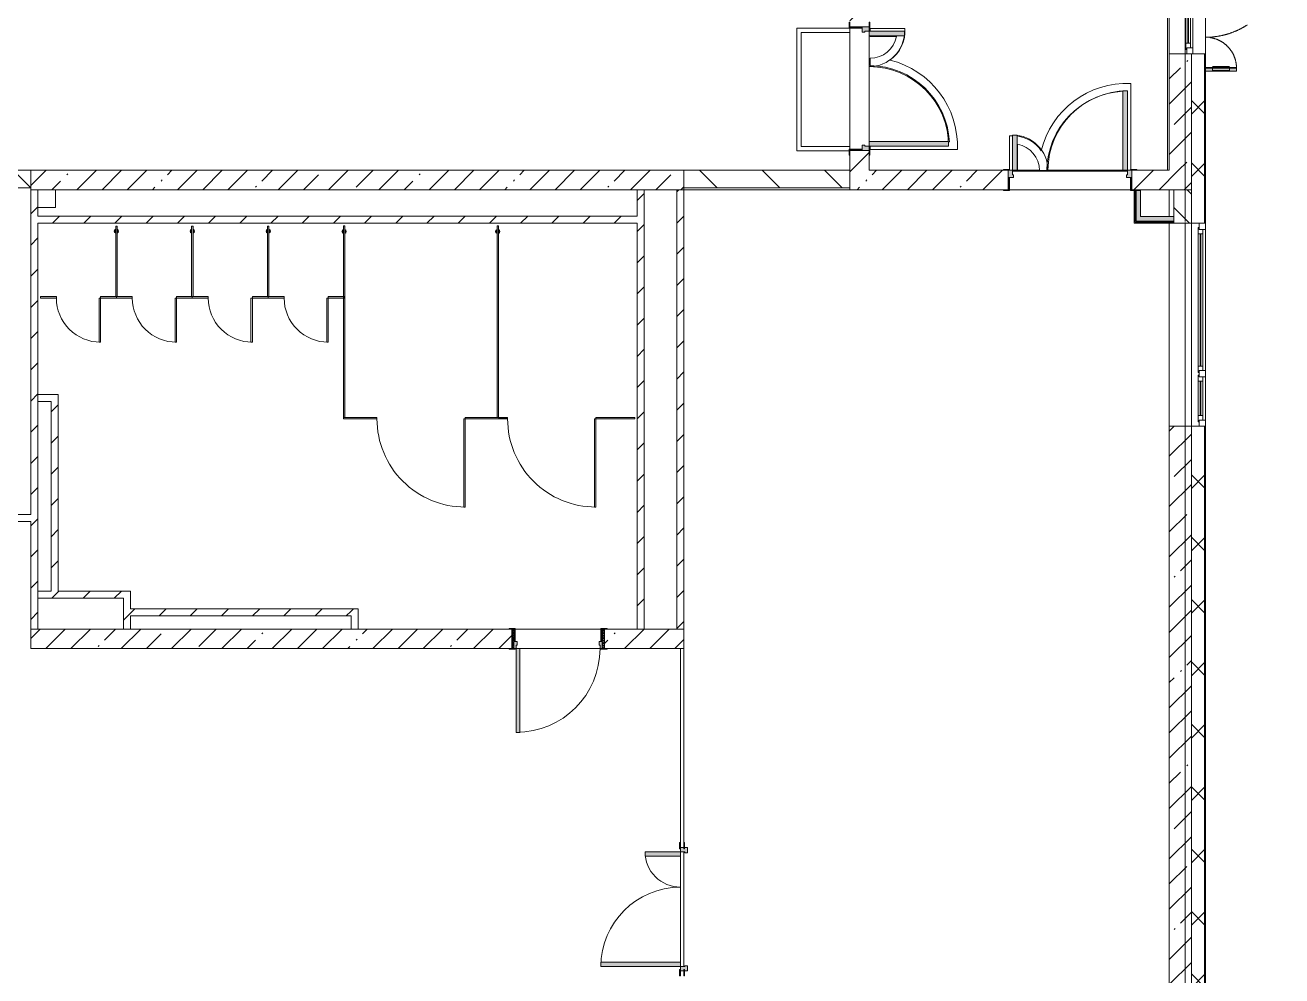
# Model space of a CAD drawing. Header units: millimetres. Extents: x 34897 to 231692, y -8553 to 29000.
# Drawn here: x 216548 to 230787, y 1470 to 12246 of the extents above; entities that cross this region are included whole.
import ezdxf

# ---------------------------------------------------------------- set-up
doc = ezdxf.new("R2010")
doc.units = ezdxf.units.MM
doc.linetypes.add('200_ШТРИХ__ш1_п0_6_', pattern=[800, 500, -300])
doc.linetypes.add('Осевая', pattern=[31.75, 6.35, -4.7625, 15.875, -4.7625])
for name, color, linetype, lineweight in [('A-DETL-MBND-1', 7, '200_ШТРИХ__ш1_п0_6_', 9), ('A-DOOR', 7, 'Continuous', 5), ('A-GENM', 7, 'Continuous', 5), ('A-GLAZ-2', 7, 'Continuous', 5), ('A-WALL', 7, 'Continuous', 9), ('A-WALL-3', 7, 'Continuous', 5), ('I-WALL-4', 7, 'Continuous', 5), ('Оси', 7, 'Continuous', 9), ('Оси-2', 7, 'Осевая', 9)]:
    doc.layers.add(name, color=color, linetype=linetype, lineweight=lineweight)
for name, color, linetype, lineweight, true_color in [('A-DOOR-1', 7, 'Continuous', 5, 0xaaaaaa), ('A-DOOR-2', 7, 'Continuous', 5, 0xe2e2e2), ('A-DOOR-FRAM-1', 7, 'Continuous', 5, 0xe2e2e2), ('A-DOOR-FRAM-2', 7, 'Continuous', 5, 0xaaaaaa), ('A-FLOR-1', 7, 'Continuous', 5, 0xaaaaaa), ('A-GENM-2', 7, 'Continuous', 5, 0xe2ddcd), ('I-WALL-3', 7, 'Continuous', 9, 0xe7e7e7)]:
    doc.layers.add(name, color=color, linetype=linetype, lineweight=lineweight, true_color=true_color)
pattern_1 = [(45, (104681.52, 0), (-176.7767, 176.7767), [])]
pattern_2 = [(45, (104681.5, 0), (-285.1231, 285.1231), []), (45, (104966.64, 0), (-285.1231, 285.1231), [504.031, -100.806, 16.764, -84.042])]
pattern_3 = [(45, (104681.5, 0), (-530.33, 530.33), []), (135, (104681.5, 0), (-530.33, -530.33), [])]

# ---------------------------------------------------------------- blocks, each defined once
blk = doc.blocks.new('110_Дверь_СКБ_2Ст - Д-5_п_ Из игровой в коридор-32679362-2_10_2_птичка')
at = {"layer": 'A-DOOR-2'}
for points in [[(612.5, 110), (662.5, 110), (662.5, 1010), (612.5, 1010), (612.5, 152.6)], [(-587.5, 110), (-587.5, 510), (-637.5, 510), (-637.5, 110)], [(712.5, -110), (712.5, 30), (697.5, 30), (697.5, -110)]]:
    blk.add_hatch(color=256, dxfattribs=at).paths.add_polyline_path(points)
h = blk.add_hatch(color=256, dxfattribs=at)
h.paths.add_polyline_path([(652.5, 30), (712.5, 30), (712.5, 110), (662.5, 110), (662.5, 60), (652.5, 60)])
h.paths.add_polyline_path([(-687.5, 30), (-627.5, 30), (-627.5, 60), (-637.5, 60), (-637.5, 110), (-687.5, 110)])
at = {"layer": 'A-DOOR-FRAM-1'}
for points in [[(-672.5, 110), (-672.5, 118), (-742.5, 118), (-742.5, 110)], [(-672.5, -110), (-672.5, 30), (-687.5, 30), (-687.5, -110)], [(767.5, 110), (767.5, 118), (697.5, 118), (697.5, 110)], [(-672.5, -118), (-672.5, -110), (-742.5, -110), (-742.5, -118)], [(767.5, -118), (767.5, -110), (697.5, -110), (697.5, -118)]]:
    blk.add_hatch(color=256, dxfattribs=at).paths.add_polyline_path(points)
at = {"layer": 'A-DOOR-1'}
for p, q in [((662.5, 1010), (612.5, 1010)), ((612.5, 1010), (612.5, 110)), ((662.5, 110), (662.5, 1010)), ((-637.5, 510), (-637.5, 110)), ((-587.5, 510), (-637.5, 510)), ((-587.5, 110), (-587.5, 510)), ((-637.5, 110), (-587.5, 110)), ((612.5, 110), (662.5, 110))]:
    blk.add_line(p, q, dxfattribs=at)
for centre, radius, start, end in [((662.5, 110), 900, 90, 180), ((-637.5, 110), 400, 360, 90)]:
    blk.add_arc(centre, radius, start, end, dxfattribs=at)
at = {"layer": 'A-DOOR-FRAM-2'}
for p, q in [((-672.5, 118), (-742.5, 118)), ((-742.5, 118), (-742.5, 110)), ((-742.5, 110), (-672.5, 110)), ((-637.5, 110), (-687.5, 110)), ((-687.5, 110), (-687.5, 30)), ((-687.5, 30), (-627.5, 30)), ((-672.5, 30), (-687.5, 30)), ((-687.5, 30), (-687.5, -110)), ((-672.5, 110), (-672.5, 118)), ((-672.5, -110), (-672.5, 30)), ((-637.5, 60), (-637.5, 110)), ((-627.5, 60), (-637.5, 60)), ((-627.5, 30), (-627.5, 60)), ((662.5, 60), (652.5, 60)), ((652.5, 60), (652.5, 30)), ((652.5, 30), (712.5, 30)), ((662.5, 110), (662.5, 60)), ((712.5, 110), (662.5, 110)), ((767.5, 118), (697.5, 118)), ((697.5, 118), (697.5, 110)), ((697.5, 110), (767.5, 110)), ((712.5, 30), (697.5, 30)), ((697.5, 30), (697.5, -110)), ((712.5, 30), (712.5, 110)), ((712.5, -110), (712.5, 30)), ((767.5, 110), (767.5, 118)), ((-672.5, -110), (-742.5, -110)), ((-742.5, -110), (-742.5, -118)), ((-742.5, -118), (-672.5, -118)), ((-687.5, -110), (-672.5, -110)), ((-672.5, -118), (-672.5, -110)), ((697.5, -110), (712.5, -110)), ((767.5, -110), (697.5, -110)), ((697.5, -110), (697.5, -118)), ((697.5, -118), (767.5, -118)), ((767.5, -118), (767.5, -110))]:
    blk.add_line(p, q, dxfattribs=at)
blk = doc.blocks.new('110_Дверь_СКБ_2Ст - Д-1_л_Лестничная клетка EIS60 2-32142534-2_10_2_птичка')
at = {"layer": 'A-DOOR-2'}
for points in [[(662, 110), (662, 1010), (612, 1010), (612, 110)], [(-588, 510), (-638, 510), (-638, 110), (-588, 110), (-588, 433)], [(712, 30), (697, 30), (697, -110), (712, -110), (712, -31)]]:
    blk.add_hatch(color=256, dxfattribs=at).paths.add_polyline_path(points)
h = blk.add_hatch(color=256, dxfattribs=at)
h.paths.add_polyline_path([(712, 110), (662, 110), (662, 60), (652, 60), (652, 30), (712, 30)])
h.paths.add_polyline_path([(-628, 30), (-628, 60), (-638, 60), (-638, 110), (-688, 110), (-688, 30)])
at = {"layer": 'A-DOOR-FRAM-1'}
for points in [[(-673, 110), (-673, 118), (-743, 118), (-743, 110)], [(-673, 30), (-688, 30), (-688, -110), (-673, -110), (-673, -31)], [(767, 110), (767, 118), (697, 118), (697, 110)], [(-673, -110), (-743, -110), (-743, -118), (-673, -118)], [(767, -118), (767, -110), (697, -110), (697, -118)]]:
    blk.add_hatch(color=256, dxfattribs=at).paths.add_polyline_path(points)
at = {"layer": 'A-DOOR-1'}
for p, q in [((662, 1010), (612, 1010)), ((612, 1010), (612, 110)), ((662, 110), (662, 1010)), ((-638, 510), (-638, 110)), ((-588, 510), (-638, 510)), ((-588, 110), (-588, 510)), ((-638, 110), (-588, 110)), ((612, 110), (662, 110))]:
    blk.add_line(p, q, dxfattribs=at)
for centre, radius, start, end in [((662, 110), 900, 90, 180), ((-638, 110), 400, 360, 90)]:
    blk.add_arc(centre, radius, start, end, dxfattribs=at)
at = {"layer": 'A-DOOR-FRAM-2'}
for p, q in [((-673, 118), (-743, 118)), ((-743, 118), (-743, 110)), ((-743, 110), (-673, 110)), ((-638, 110), (-688, 110)), ((-688, 110), (-688, 30)), ((-688, 30), (-628, 30)), ((-673, 30), (-688, 30)), ((-688, 30), (-688, -110)), ((-673, 110), (-673, 118)), ((-673, -110), (-673, 30)), ((-638, 60), (-638, 110)), ((-628, 60), (-638, 60)), ((-628, 30), (-628, 60)), ((662, 60), (652, 60)), ((652, 60), (652, 30)), ((652, 30), (712, 30)), ((662, 110), (662, 60)), ((712, 110), (662, 110)), ((767, 118), (697, 118)), ((697, 118), (697, 110)), ((697, 110), (767, 110)), ((712, 30), (697, 30)), ((697, 30), (697, -110)), ((712, 30), (712, 110)), ((712, -110), (712, 30)), ((767, 110), (767, 118)), ((-673, -110), (-743, -110)), ((-743, -110), (-743, -118)), ((-743, -118), (-673, -118)), ((-688, -110), (-673, -110)), ((-673, -118), (-673, -110)), ((697, -110), (712, -110)), ((767, -110), (697, -110)), ((697, -110), (697, -118)), ((697, -118), (767, -118)), ((767, -118), (767, -110))]:
    blk.add_line(p, q, dxfattribs=at)
blk = doc.blocks.new('110_Дверь_СКБ_1Ст_Внутренняя1 - Д-7а_л__950x2100h_Туалет-V108-2_10_2_птичка')
at = {"layer": 'A-DOOR-1'}
h = blk.add_hatch(dxfattribs=at)
h.set_pattern_fill('FP_142', color=256, style=0, pattern_type=2)
h.set_pattern_definition([(135, (1776.41, 174.685), (-14.14214, -14.14214), []), (225, (1776.41, 174.685), (14.14214, -14.14214), [])])
h.paths.add_polyline_path([(537.5, 110), (512.5, 110), (512.5, -110), (537.5, -110)])
at = {"layer": 'A-DOOR-2'}
h = blk.add_hatch(color=256, dxfattribs=at)
h.paths.add_polyline_path([(487.5, 110), (487.5, 70), (477.5, 70), (477.5, 30), (512.5, 30), (512.5, 110)])
h.paths.add_polyline_path([(-462.5, 110), (-487.5, 110), (-487.5, 30), (-452.5, 30), (-452.5, 70), (-462.5, 70)])
at = {"layer": 'A-DOOR-FRAM-1'}
for points in [[(447.5, 1060), (447.5, 110), (487.5, 110), (487.5, 1060)], [(-542.5, 118), (-542.5, 110), (-472.5, 110), (-472.5, 118)], [(-472.5, 30), (-487.5, 30), (-487.5, -110), (-472.5, -110)], [(567.5, 118), (497.5, 118), (497.5, 110), (567.5, 110)], [(512.5, 30), (497.5, 30), (497.5, -110), (512.5, -110)], [(-542.5, -110), (-542.5, -118), (-472.5, -118), (-472.5, -110)], [(567.5, -110), (497.5, -110), (497.5, -118), (567.5, -118)]]:
    blk.add_hatch(color=256, dxfattribs=at).paths.add_polyline_path(points)
at = {"layer": 'A-DOOR-FRAM-2'}
h = blk.add_hatch(dxfattribs=at)
h.set_pattern_fill('FP_143', color=256, style=0, pattern_type=2)
h.set_pattern_definition([(45, (-346.384, 174.685), (-14.1421, 14.1421), []), (135, (-346.384, 174.685), (-14.1421, -14.1421), [])])
h.paths.add_polyline_path([(-487.5, 110), (-512.5, 110), (-512.5, -110), (-487.5, -110)])
at = {"layer": 'A-DOOR-1'}
for p, q in [((487.5, 1060), (447.5, 1060)), ((447.5, 1060), (447.5, 110)), ((487.5, 110), (487.5, 1060)), ((447.5, 110), (487.5, 110))]:
    blk.add_line(p, q, dxfattribs=at)
blk.add_arc((487.5, 110), 950, 90, 180, dxfattribs=at)
at = {"layer": 'A-DOOR-FRAM-2'}
for p, q in [((-472.5, 118), (-542.5, 118)), ((-542.5, 118), (-542.5, 110)), ((-542.5, 110), (-472.5, 110)), ((-487.5, 110), (-512.5, 110)), ((-512.5, 110), (-512.5, -110)), ((-462.5, 110), (-487.5, 110)), ((-487.5, 110), (-487.5, 30)), ((-487.5, -110), (-487.5, 110)), ((-472.5, 110), (-487.5, 110)), ((-487.5, 110), (-487.5, 109)), ((-487.5, 109), (-472.5, 109)), ((-487.5, 30), (-452.5, 30)), ((-472.5, 30), (-487.5, 30)), ((-487.5, 30), (-487.5, -110)), ((-472.5, 110), (-472.5, 118)), ((-472.5, 109), (-472.5, 110)), ((-472.5, -110), (-472.5, 30)), ((-462.5, 70), (-462.5, 110)), ((-452.5, 70), (-462.5, 70)), ((-452.5, 30), (-452.5, 70)), ((487.5, 70), (477.5, 70)), ((477.5, 70), (477.5, 30)), ((477.5, 30), (512.5, 30)), ((487.5, 110), (487.5, 70)), ((512.5, 110), (487.5, 110)), ((567.5, 118), (497.5, 118)), ((497.5, 118), (497.5, 110)), ((512.5, 110), (497.5, 110)), ((497.5, 110), (497.5, 109)), ((497.5, 110), (567.5, 110)), ((497.5, 109), (512.5, 109)), ((512.5, 30), (497.5, 30)), ((497.5, 30), (497.5, -110)), ((512.5, 30), (512.5, 110)), ((537.5, 110), (512.5, 110)), ((512.5, 110), (512.5, -110)), ((512.5, 109), (512.5, 110)), ((512.5, -110), (512.5, 30)), ((537.5, -110), (537.5, 110)), ((567.5, 110), (567.5, 118)), ((-472.5, -110), (-542.5, -110)), ((-542.5, -110), (-542.5, -118)), ((-542.5, -118), (-472.5, -118)), ((-512.5, -110), (-487.5, -110)), ((-487.5, -110), (-472.5, -110)), ((-472.5, -118), (-472.5, -110)), ((497.5, -110), (512.5, -110)), ((567.5, -110), (497.5, -110)), ((497.5, -110), (497.5, -118)), ((497.5, -118), (567.5, -118)), ((512.5, -110), (537.5, -110)), ((567.5, -118), (567.5, -110))]:
    blk.add_line(p, q, dxfattribs=at)
blk = doc.blocks.new('120_Окно_СКБ_1Ст - 120_Окно_СКБ_1Ст 1200х2500_h_ с форточкой2-24160662-2_10_2_птичка')
at = {"layer": 'A-GLAZ-2'}
for p, q in [((-600, -127), (-600, -57)), ((-600, -57), (-530, -57)), ((600, -57), (-600, -57)), ((-530, -127), (-600, -127)), ((-600, -127), (-550, -127)), ((-530, -127), (-550, -127)), ((-550, -127), (-550, -137)), ((-550, -137), (550, -137)), ((550, -137), (-550, -137)), ((-530, -57), (-530, -127)), ((530, -87), (-530, -87)), ((-530, -87), (-530, -127)), ((-480, -137), (-480, -87)), ((-480, -107), (480, -107)), ((480, -117), (-480, -117)), ((480, -137), (480, -87)), ((530, -127), (530, -57)), ((530, -57), (600, -57)), ((530, -127), (530, -87)), ((600, -127), (530, -127)), ((550, -127), (530, -127)), ((550, -127), (600, -127)), ((550, -137), (550, -127)), ((600, -57), (600, -127))]:
    blk.add_line(p, q, dxfattribs=at)
blk = doc.blocks.new('120_Окно_СКБ_2Ст_Фрамуга сверху - 120_Окно_СКБ_2Ст_2300х2500_h_ ДОО-22877051-2_10_2_птичка')
at = {"layer": 'A-GLAZ-2'}
for p, q in [((-1150, 13), (-1150, 83)), ((-1150, 83), (-1080, 83)), ((1150, 83), (-1150, 83)), ((-1080, 13), (-1150, 13)), ((-1150, 13), (-1100, 13)), ((-1080, 13), (-1100, 13)), ((-1100, 13), (-1100, 3)), ((-1100, 3), (540, 3)), ((540, 3), (-1100, 3)), ((-1080, 83), (-1080, 13)), ((-1080, 83), (1080, 83)), ((520, 53), (-1080, 53)), ((-1080, 53), (-1080, 13)), ((-1030, 3), (-1030, 53)), ((-1030, 33), (470, 33)), ((470, 23), (-1030, 23)), ((470, 3), (470, 53)), ((520, 13), (520, 83)), ((520, 83), (590, 83)), ((520, 13), (520, 53)), ((590, 13), (520, 13)), ((540, 13), (520, 13)), ((540, 13), (570, 13)), ((540, 13), (570, 13)), ((540, 3), (540, 13)), ((590, 13), (570, 13)), ((570, 13), (570, 3)), ((570, 3), (1100, 3)), ((1100, 3), (570, 3)), ((590, 83), (590, 13)), ((1080, 53), (590, 53)), ((590, 53), (590, 13)), ((640, 3), (640, 53)), ((640, 33), (1030, 33)), ((1030, 23), (640, 23)), ((1030, 3), (1030, 53)), ((1080, 13), (1080, 83)), ((1080, 83), (1150, 83)), ((1080, 13), (1080, 53)), ((1150, 13), (1080, 13)), ((1100, 13), (1080, 13)), ((1100, 13), (1150, 13)), ((1100, 3), (1100, 13)), ((1150, 83), (1150, 13))]:
    blk.add_line(p, q, dxfattribs=at)
blk = doc.blocks.new('Дверь_Витражная_СКБ_2Ст - ВН-6-31912847-2_10_2_птичка')
at = {"layer": 'A-DETL-MBND-1'}
for points in [[(-643, -370), (-598, -370), (-598, -20), (-643, -20)], [(562, -884), (607, -884), (607, -20), (562, -20)]]:
    blk.add_hatch(color=256, dxfattribs=at).paths.add_polyline_path(points)
for p, q in [((-607, -20), (-715, -20)), ((-715, -20), (-607, -20)), ((-598, -20), (-643, -20)), ((-643, -370), (-643, -20)), ((-598, -20), (-643, -20)), ((-643, -20), (-643, -370)), ((-643, -100), (-598, -100)), ((-633, -290), (-633, -100)), ((-607, -370), (-607, -20)), ((-598, -370), (-598, -20)), ((-598, -370), (-598, -20)), ((-589, -290), (-589, -100)), ((553, -804), (553, -100)), ((562, -20), (607, -20)), ((562, -884), (562, -20)), ((562, -20), (562, -884)), ((607, -20), (562, -20)), ((607, -100), (562, -100)), ((597, -804), (597, -100)), ((607, -884), (607, -20)), ((607, -884), (607, -20)), ((607, -20), (715, -20)), ((607, -20), (715, -20)), ((607, -884), (607, -20)), ((-643, -290), (-598, -290)), ((-643, -370), (-598, -370)), ((-643, -370), (-598, -370)), ((607, -804), (562, -804)), ((607, -884), (562, -884)), ((562, -884), (607, -884))]:
    blk.add_line(p, q, dxfattribs=at)
for centre, radius, start, end in [((-607, -20), 350, 270, 0), ((607, -20), 864, 180, 270)]:
    blk.add_arc(centre, radius, start, end, dxfattribs=at)
blk = doc.blocks.new('131_Сантехническая перегородка_Дверь 5 - СД-1-V194-2_10_2_птичка')
at = {"layer": 'A-GENM-2'}
for points in [[(70, 8), (70, -8), (250, -8), (250, 8)], [(750, 8), (750, -8), (930, -8), (930, 8)]]:
    blk.add_hatch(color=256, dxfattribs=at).paths.add_polyline_path(points)
at = {"layer": 'A-DOOR'}
for p, q in [((266, 508), (250, 508)), ((250, 8), (250, 508)), ((266, 8), (266, 508)), ((266, 8), (250, 8))]:
    blk.add_line(p, q, dxfattribs=at)
blk.add_arc((250, 8), 500, 360, 90, dxfattribs=at)
at = {"layer": 'A-GENM'}
for p, q in [((250, 8), (70, 8)), ((70, 8), (70, -8)), ((250, -8), (250, 8)), ((930, 8), (750, 8)), ((750, 8), (750, -8)), ((930, -8), (930, 8)), ((70, -8), (250, -8)), ((750, -8), (930, -8))]:
    blk.add_line(p, q, dxfattribs=at)
blk = doc.blocks.new('131_Сантехническая перегородка 6 - СП-1-V192-2_10_2_птичка')
at = {"layer": 'A-GENM-2'}
blk.add_hatch(color=256, dxfattribs=at).paths.add_polyline_path([(800, 8), (0, 8), (0, -8), (800, -8)])
at = {"layer": 'A-GENM'}
for p, q in [((800, 8), (0, 8)), ((0, 8), (0, -8)), ((800, -8), (800, 8)), ((0, -8), (800, -8))]:
    blk.add_line(p, q, dxfattribs=at)
at = {"layer": 'A-GENM', "flags": 128}
for points in [[(71, 8), (71, 9), (71, 9), (70, 9), (70, 10), (70, 10), (69, 11), (69, 11), (68, 12), (68, 12), (67, 12), (67, 13), (66, 13), (66, 13), (65, 14), (65, 14), (64, 14), (64, 14), (63, 14), (62, 15), (62, 15), (61, 15), (61, 15), (60, 15), (59, 15), (59, 15), (58, 15), (58, 15), (57, 15), (56, 15), (56, 15), (55, 15), (55, 15), (54, 14), (54, 14), (53, 14), (52, 14), (52, 13), (51, 13), (51, 13), (50, 13), (50, 12), (49, 12), (49, 11), (48, 11), (48, 11), (48, 10), (47, 10), (47, 9), (46, 9), (46, 8), (46, 8)], [(46, -8), (46, -9), (47, -9), (47, -9), (47, -10), (48, -10), (48, -11), (49, -11), (49, -12), (50, -12), (50, -12), (51, -13), (51, -13), (52, -13), (52, -14), (53, -14), (53, -14), (54, -14), (54, -14), (55, -15), (56, -15), (56, -15), (57, -15), (57, -15), (58, -15), (59, -15), (59, -15), (60, -15), (60, -15), (61, -15), (62, -15), (62, -15), (63, -15), (63, -14), (64, -14), (64, -14), (65, -14), (66, -13), (66, -13), (67, -13), (67, -13), (68, -12), (68, -12), (69, -11), (69, -11), (69, -11), (70, -10), (70, -10), (71, -9), (71, -9), (71, -8), (71, -8)]]:
    blk.add_lwpolyline(points, dxfattribs=at)
at = {"layer": 'A-GENM'}
for radius, start, end in [(24.6, 19.9113, 160.0887), (17.6, 45, 135), (17.6, 45, 135), (15.1, 45, 135), (24.6, 199.9113, 340.0887), (17.6, 225, 315), (17.6, 225, 315), (15.1, 225, 315)]:
    blk.add_arc((59, 0), radius, start, end, dxfattribs=at)
blk = doc.blocks.new('131_Сантехническая перегородка 7 - СП-1-V191-2_10_2_птичка')
at = {"layer": 'A-GENM-2'}
blk.add_hatch(color=256, dxfattribs=at).paths.add_polyline_path([(2166, 8), (-4, 8), (-4, -8), (2166, -8)])
at = {"layer": 'A-GENM'}
for p, q in [((2166, 8), (-4, 8)), ((-4, 8), (-4, -8)), ((2166, -8), (2166, 8)), ((-4, -8), (2166, -8))]:
    blk.add_line(p, q, dxfattribs=at)
at = {"layer": 'A-GENM', "flags": 128}
for points in [[(71, 8), (71, 9), (71, 9), (70, 9), (70, 10), (70, 10), (69, 11), (69, 11), (68, 12), (68, 12), (67, 12), (67, 13), (66, 13), (66, 13), (65, 14), (65, 14), (64, 14), (64, 14), (63, 14), (62, 15), (62, 15), (61, 15), (61, 15), (60, 15), (59, 15), (59, 15), (58, 15), (58, 15), (57, 15), (56, 15), (56, 15), (55, 15), (55, 15), (54, 14), (54, 14), (53, 14), (52, 14), (52, 13), (51, 13), (51, 13), (50, 13), (50, 12), (49, 12), (49, 11), (48, 11), (48, 11), (48, 10), (47, 10), (47, 9), (46, 9), (46, 8), (46, 8)], [(46, -8), (46, -9), (47, -9), (47, -9), (47, -10), (48, -10), (48, -11), (49, -11), (49, -12), (50, -12), (50, -12), (51, -13), (51, -13), (52, -13), (52, -14), (53, -14), (53, -14), (54, -14), (54, -14), (55, -15), (56, -15), (56, -15), (57, -15), (57, -15), (58, -15), (59, -15), (59, -15), (60, -15), (60, -15), (61, -15), (62, -15), (62, -15), (63, -15), (63, -14), (64, -14), (64, -14), (65, -14), (66, -13), (66, -13), (67, -13), (67, -13), (68, -12), (68, -12), (69, -11), (69, -11), (69, -11), (70, -10), (70, -10), (71, -9), (71, -9), (71, -8), (71, -8)]]:
    blk.add_lwpolyline(points, dxfattribs=at)
at = {"layer": 'A-GENM'}
for radius, start, end in [(24.6, 19.9113, 160.0887), (17.6, 45, 135), (17.6, 45, 135), (15.1, 45, 135), (24.6, 199.9113, 340.0887), (17.6, 225, 315), (17.6, 225, 315), (15.1, 225, 315)]:
    blk.add_arc((59, 0), radius, start, end, dxfattribs=at)
blk = doc.blocks.new('131_Сантехническая перегородка_Дверь МГН - СД-1-V193-2_10_2_птичка')
at = {"layer": 'A-GENM-2'}
for points in [[(-370, 8), (-370, -8), (10, -8), (10, 8)], [(1010, 8), (1010, -8), (1390, -8), (1390, 8)]]:
    blk.add_hatch(color=256, dxfattribs=at).paths.add_polyline_path(points)
at = {"layer": 'A-DOOR'}
for p, q in [((10, 1008), (26, 1008)), ((10, 8), (10, 1008)), ((26, 8), (26, 1008)), ((10, 8), (26, 8))]:
    blk.add_line(p, q, dxfattribs=at)
blk.add_arc((10, 8), 1000, 360, 90, dxfattribs=at)
at = {"layer": 'A-GENM'}
for p, q in [((10, 8), (-370, 8)), ((-370, 8), (-370, -8)), ((10, -8), (10, 8)), ((1390, 8), (1010, 8)), ((1010, 8), (1010, -8)), ((1390, -8), (1390, 8)), ((-370, -8), (10, -8)), ((1010, -8), (1390, -8))]:
    blk.add_line(p, q, dxfattribs=at)
blk = doc.blocks.new('131_Сантехническая перегородка_Дверь МГН 2 - СД-1-V195-2_10_2_птичка')
at = {"layer": 'A-GENM-2'}
for points in [[(10, 8), (-430, 8), (-430, -8), (10, -8)], [(1010, 8), (1010, -8), (1110, -8), (1110, 8)]]:
    blk.add_hatch(color=256, dxfattribs=at).paths.add_polyline_path(points)
at = {"layer": 'A-DOOR'}
for p, q in [((10, 1008), (26, 1008)), ((10, 8), (10, 1008)), ((26, 8), (26, 1008)), ((10, 8), (26, 8))]:
    blk.add_line(p, q, dxfattribs=at)
blk.add_arc((10, 8), 1000, 360, 90, dxfattribs=at)
at = {"layer": 'A-GENM'}
for p, q in [((10, 8), (-430, 8)), ((-430, 8), (-430, -8)), ((10, -8), (10, 8)), ((1110, 8), (1010, 8)), ((1010, 8), (1010, -8)), ((1110, -8), (1110, 8)), ((-430, -8), (10, -8)), ((1010, -8), (1110, -8))]:
    blk.add_line(p, q, dxfattribs=at)
blk = doc.blocks.new('110_Дверь_СКБ_2Ст - Д-5_п__в составе перегородки _не входит в спец__-32680317-2_10_2_птичка')
at = {"layer": 'A-DOOR-2'}
h = blk.add_hatch(color=256, dxfattribs=at)
h.paths.add_polyline_path([(712, -20), (712, 60), (652, 60), (652, 30), (662, 30), (662, -20)])
h.paths.add_polyline_path([(-628, 60), (-688, 60), (-688, -20), (-638, -20), (-638, 30), (-628, 30)])
for points in [[(-588, -420), (-588, -20), (-638, -20), (-638, -420)], [(662, -20), (612, -20), (612, -920), (662, -920)]]:
    blk.add_hatch(color=256, dxfattribs=at).paths.add_polyline_path(points)
at = {"layer": 'A-DOOR-FRAM-1'}
for points in [[(-673, 28), (-743, 28), (-743, 20), (-673, 20)], [(767, 28), (697, 28), (697, 20), (767, 20)], [(-673, -20), (-743, -20), (-743, -28), (-673, -28)], [(767, -20), (697, -20), (697, -28), (767, -28)]]:
    blk.add_hatch(color=256, dxfattribs=at).paths.add_polyline_path(points)
at = {"layer": 'A-DOOR-1'}
for p, q in [((-638, -20), (-588, -20)), ((-638, -420), (-638, -20)), ((-588, -20), (-588, -420)), ((612, -20), (662, -20)), ((612, -920), (612, -20)), ((662, -20), (662, -920)), ((-588, -420), (-638, -420)), ((662, -920), (612, -920))]:
    blk.add_line(p, q, dxfattribs=at)
for centre, radius, start, end in [((-638, -20), 400, 270, 0), ((662, -20), 900, 180, 270)]:
    blk.add_arc(centre, radius, start, end, dxfattribs=at)
at = {"layer": 'A-DOOR-FRAM-2'}
for p, q in [((-743, 28), (-673, 28)), ((-743, 20), (-743, 28)), ((-673, 20), (-743, 20)), ((-688, 60), (-628, 60)), ((-688, -20), (-688, 60)), ((-688, 20), (-673, 20)), ((-688, 19), (-688, 20)), ((-673, 19), (-688, 19)), ((-673, 28), (-673, 20)), ((-673, 20), (-673, 19)), ((-638, 30), (-638, -20)), ((-628, 30), (-638, 30)), ((-628, 60), (-628, 30)), ((652, 60), (712, 60)), ((652, 30), (652, 60)), ((662, 30), (652, 30)), ((662, -20), (662, 30)), ((697, 20), (697, 28)), ((697, 28), (767, 28)), ((697, 19), (697, 20)), ((697, 20), (712, 20)), ((767, 20), (697, 20)), ((712, 19), (697, 19)), ((712, 60), (712, -20)), ((712, 20), (712, 19)), ((767, 28), (767, 20)), ((-743, -20), (-673, -20)), ((-743, -28), (-743, -20)), ((-673, -28), (-743, -28)), ((-638, -20), (-688, -20)), ((-673, -20), (-673, -28)), ((712, -20), (662, -20)), ((697, -28), (697, -20)), ((697, -20), (767, -20)), ((767, -28), (697, -28)), ((767, -20), (767, -28))]:
    blk.add_line(p, q, dxfattribs=at)

msp = doc.modelspace()

# ---------------------------------------------------------------- hatches: boundary and pattern name
at = {"layer": 'A-WALL-3'}
h = msp.add_hatch(dxfattribs=at)
h.set_pattern_fill('FP_93', color=256, style=0, pattern_type=2)
h.set_pattern_definition([(45, (104681.5, 0), (-353.5534, 353.5534), []), (135, (104681.5, 0), (-353.5534, -353.5534), [])])
h.paths.add_polyline_path([(229761.5, -250), (229911.5, -250), (229911.5, 7700), (229761.5, 7700), (229761.5, -100)])
h.paths.add_polyline_path([(229911.5, 10000), (229911.5, 11920), (229761.5, 11920), (229761.5, 10000)])
h.paths.add_polyline_path([(229911.5, 13120), (229911.5, 21400), (229761.5, 21400), (229761.5, 13120)])
h = msp.add_hatch(dxfattribs=at)
h.set_pattern_fill('FP_103', color=256, style=0, pattern_type=2)
h.set_pattern_definition([(135, (104681.52, 0), (-176.7767, -176.7767), [])])
h.paths.add_polyline_path([(229681, 10000), (229761.5, 10000), (229761.5, 10380), (229561.5, 10380), (229561.5, 10000)])
at = {"layer": 'I-WALL-3'}
for points in [[(229186.5, 10025), (229186.5, 10370), (229136.5, 10370), (229136.5, 10025)], [(229186.5, 10025), (229561.5, 10025), (229561.5, 10075), (229186.5, 10075), (229186.5, 10064.1)]]:
    msp.add_hatch(color=256, dxfattribs=at).paths.add_polyline_path(points)
at = {"layer": 'I-WALL-4'}
h = msp.add_hatch(dxfattribs=at)
h.set_pattern_fill('FP_101', color=256, style=0, pattern_type=2)
h.set_pattern_definition(pattern_2)
h.paths.add_polyline_path([(229681, 10600), (229761.5, 10600), (229761.5, 11920), (229511.5, 11920), (229511.5, 10600)])
h.paths.add_polyline_path([(229761.5, 13120), (229761.5, 21400), (229511.5, 21400), (229511.5, 13120), (229681, 13120)])
h = msp.add_hatch(dxfattribs=at)
h.set_pattern_fill('FP_101', color=256, style=0, pattern_type=2)
h.set_pattern_definition(pattern_2)
h.paths.add_polyline_path([(225970.9, 10600), (226111.5, 10600), (226111.5, 10825), (225891.5, 10825), (225891.5, 10600)])
h.paths.add_polyline_path([(225970.9, 12225), (226111.5, 12225), (226111.5, 13400), (225891.5, 13400), (225891.5, 12225)])
h.paths.add_polyline_path([(225904.7, 13900), (226111.5, 13900), (226111.5, 18600), (225891.5, 18600), (225891.5, 13900)])
h = msp.add_hatch(dxfattribs=at)
h.set_pattern_fill('FP_104', color=256, style=0, pattern_type=2)
h.set_pattern_definition([(135, (104681.5, 0), (-353.5534, -353.5534), [])])
h.paths.add_polyline_path([(224011.5, 10400), (225891.5, 10400), (225891.5, 10600), (224011.5, 10600)])
h.paths.add_polyline_path([(212058.1, 10400), (212386.5, 10400), (212386.5, 10600), (212031.5, 10600), (212031.5, 10400)])
h.paths.add_polyline_path([(216232, 10400), (216611.5, 10400), (216611.5, 10600), (215861.5, 10600), (215861.5, 10400), (215891.5, 10400)])
h.paths.add_polyline_path([(213786.5, 10400), (214911.5, 10400), (214911.5, 10600), (213786.5, 10600), (213786.5, 10520)])
h = msp.add_hatch(dxfattribs=at)
h.set_pattern_fill('FP_101', color=256, style=0, pattern_type=2)
h.set_pattern_definition(pattern_2)
h.paths.add_polyline_path([(223931.5, 10380), (224011.5, 10380), (224011.5, 10600), (216611.5, 10600), (216611.5, 10380), (220405.8, 10380)])
h = msp.add_hatch(dxfattribs=at)
h.set_pattern_fill('FP_101', color=256, style=0, pattern_type=2)
h.set_pattern_definition(pattern_2)
h.paths.add_polyline_path([(225891.5, 10380), (227686.5, 10380), (227686.5, 10600), (225891.5, 10600), (225891.5, 10400)])
h.paths.add_polyline_path([(229761.5, 10380), (229761.5, 10600), (229086.5, 10600), (229086.5, 10380), (229681, 10380)])
h = msp.add_hatch(dxfattribs=at)
h.set_pattern_fill('FP_105', color=256, style=0, pattern_type=2)
h.set_pattern_definition(pattern_1)
h.paths.add_polyline_path([(216691.5, 5400), (216691.5, 10380), (216611.5, 10380), (216611.5, 5400)])
h = msp.add_hatch(dxfattribs=at)
h.set_pattern_fill('FP_105', color=256, style=0, pattern_type=2)
h.set_pattern_definition(pattern_1)
h.paths.add_polyline_path([(223481.5, 5400), (223561.5, 5400), (223561.5, 10380), (223481.5, 10380), (223481.5, 5436.5)])
h = msp.add_hatch(dxfattribs=at)
h.set_pattern_fill('FP_105', color=256, style=0, pattern_type=2)
h.set_pattern_definition(pattern_1)
h.paths.add_polyline_path([(224011.5, 5400), (224011.5, 10380), (223931.5, 10380), (223931.5, 5400)])
h = msp.add_hatch(dxfattribs=at)
h.set_pattern_fill('FP_205', color=256, style=0, pattern_type=2)
h.set_pattern_definition(pattern_3)
h.paths.add_polyline_path([(229124, 10000), (229124, 10370), (229111.5, 10370), (229111.5, 10000)])
h = msp.add_hatch(dxfattribs=at)
h.set_pattern_fill('FP_205', color=256, style=0, pattern_type=2)
h.set_pattern_definition(pattern_3)
h.paths.add_polyline_path([(229136.5, 10012.5), (229136.5, 10370), (229124, 10370), (229124, 10012.5)])
h = msp.add_hatch(dxfattribs=at)
h.set_pattern_fill('FP_105', color=256, style=0, pattern_type=2)
h.set_pattern_definition(pattern_1)
h.paths.add_polyline_path([(216691.5, 10000), (223481.5, 10000), (223481.5, 10080), (216691.5, 10080), (216691.5, 10064.1)])
h = msp.add_hatch(dxfattribs=at)
h.set_pattern_fill('FP_205', color=256, style=0, pattern_type=2)
h.set_pattern_definition(pattern_3)
h.paths.add_polyline_path([(229124, 10000), (229561.5, 10000), (229561.5, 10012.5), (229124, 10012.5)])
h = msp.add_hatch(dxfattribs=at)
h.set_pattern_fill('FP_205', color=256, style=0, pattern_type=2)
h.set_pattern_definition(pattern_3)
h.paths.add_polyline_path([(229561.5, 10012.5), (229561.5, 10025), (229136.5, 10025), (229136.5, 10012.5), (229186.5, 10012.5)])
h = msp.add_hatch(dxfattribs=at)
h.set_pattern_fill('FP_105', color=256, style=0, pattern_type=2)
h.set_pattern_definition(pattern_1)
h.paths.add_polyline_path([(216921.5, 5830), (216921.5, 7980), (216841.5, 7980), (216841.5, 5830)])
h = msp.add_hatch(dxfattribs=at)
h.set_pattern_fill('FP_101', color=256, style=0, pattern_type=2)
h.set_pattern_definition(pattern_2)
h.paths.add_polyline_path([(229511.5, -100), (229761.5, -100), (229761.5, 7700), (229511.5, 7700), (229511.5, 150)])
h = msp.add_hatch(dxfattribs=at)
h.set_pattern_fill('FP_105', color=256, style=0, pattern_type=2)
h.set_pattern_definition(pattern_1)
h.paths.add_polyline_path([(214431.5, 6620), (214961.5, 6620), (214961.5, 6700), (214431.5, 6700)])
h.paths.add_polyline_path([(215911.5, 6620), (216611.5, 6620), (216611.5, 6700), (215911.5, 6700)])
h = msp.add_hatch(dxfattribs=at)
h.set_pattern_fill('FP_105', color=256, style=0, pattern_type=2)
h.set_pattern_definition(pattern_1)
h.paths.add_polyline_path([(216695.7, 5750), (217661.5, 5750), (217661.5, 5830), (216691.5, 5830), (216691.5, 5750)])
h = msp.add_hatch(dxfattribs=at)
h.set_pattern_fill('FP_105', color=256, style=0, pattern_type=2)
h.set_pattern_definition(pattern_1)
h.paths.add_polyline_path([(217661.5, 5400), (217741.5, 5400), (217741.5, 5830), (217661.5, 5830), (217661.5, 5750)])
h = msp.add_hatch(dxfattribs=at)
h.set_pattern_fill('FP_105', color=256, style=0, pattern_type=2)
h.set_pattern_definition(pattern_1)
h.paths.add_polyline_path([(220241.5, 5550), (220241.5, 5630), (217741.5, 5630), (217741.5, 5550)])
h = msp.add_hatch(dxfattribs=at)
h.set_pattern_fill('FP_105', color=256, style=0, pattern_type=2)
h.set_pattern_definition(pattern_1)
h.paths.add_polyline_path([(220321.5, 5400), (220321.5, 5630), (220241.5, 5630), (220241.5, 5400)])
h = msp.add_hatch(dxfattribs=at)
h.set_pattern_fill('FP_101', color=256, style=0, pattern_type=2)
h.set_pattern_definition(pattern_2)
h.paths.add_polyline_path([(224011.5, 5180), (224011.5, 5400), (223111.5, 5400), (223111.5, 5180), (223971.5, 5180)])
h.paths.add_polyline_path([(216611.5, 5180), (222061.5, 5180), (222061.5, 5400), (216611.5, 5400)])

# ---------------------------------------------------------------- linework, layer by layer
at = {"layer": 'A-FLOR-1'}
for p, q in [((229490.5, 10600), (229490.5, 13450)), ((225291.5, 12211.1), (225291.5, 10821.8)), ((225883.5, 12211.1), (225291.5, 12211.1)), ((225341.5, 10871.8), (225341.5, 12161.1)), ((225341.5, 12161.1), (225891.5, 12161.1)), ((225891.5, 12161.1), (225891.5, 12210)), ((226515.4, 12208.3), (226121.8, 12208.3)), ((226121.8, 12208.3), (226121.8, 12175)), ((226121.8, 12125), (226121.8, 12118.3)), ((226121.8, 12118.3), (226421.5, 12118.3)), ((226121.8, 11869.8), (226121.8, 11786.7)), ((229075.4, 10608), (229075.4, 11585.5)), ((228985.4, 11495.1), (228985.4, 10597.4)), ((227701.3, 10990.9), (227701.3, 10608)), ((225291.5, 10821.8), (225883.5, 10821.8)), ((225891.5, 10871.8), (225341.5, 10871.8)), ((225891.5, 10840), (225891.5, 10871.8)), ((226121.8, 10875), (226121.8, 10834.2)), ((226121.8, 10834.2), (227109.9, 10834.2)), ((227019.6, 10924.2), (227011.5, 10924.2)), ((227791.3, 10597.4), (227791.3, 10897.1)), ((227736.5, 10597.4), (227791.3, 10597.4)), ((227736.5, 10590), (229036.5, 10590)), ((228039.8, 10597.4), (228122.9, 10597.4)), ((228985.4, 10597.4), (229036.5, 10597.4)), ((216891.5, 10380), (216891.5, 10180)), ((225891.5, 10380), (224011.5, 10380)), ((216891.5, 10180), (216691.5, 10180))]:
    msp.add_line(p, q, dxfattribs=at)
for centre, radius, start, end in [((226121.8, 12174.8), 305, 270, 349.33549), ((226121.8, 12174.8), 395, 304.42231, 4.87345), ((226110.8, 10876.8), 1000, 357.56236, 76.45029), ((226110.8, 10876.8), 910, 2.99005, 89.3074), ((229032.8, 10586.4), 1000, 87.56236, 166.45029), ((229032.8, 10586.4), 910, 92.99005, 179.3074), ((227734.8, 10597.4), 395, 89.75521, 94.87345), ((227734.8, 10597.4), 395, 34.42231, 82.4559), ((227734.8, 10597.4), 305, 360, 79.33549)]:
    msp.add_arc(centre, radius, start, end, dxfattribs=at)
at = {"layer": 'A-WALL'}
for p, q in [((229761.5, 11920), (229761.5, 10600)), ((229911.5, 10000), (229911.5, 11920)), ((229914.5, 10000), (229914.5, 11920)), ((216611.5, 10400), (216611.5, 10600)), ((224011.5, 10600), (224011.5, 10400)), ((225891.5, 10400), (225891.5, 10600)), ((216691.5, 10380), (216611.5, 10380)), ((224011.5, 10380), (223931.5, 10380)), ((229124, 10012.5), (229124, 10370)), ((229136.5, 10025), (229136.5, 10370)), ((229761.5, 10380), (229561.5, 10380)), ((229761.5, 10380), (229761.5, 10000)), ((229561.5, 10012.5), (229124, 10012.5)), ((229561.5, 10025), (229136.5, 10025)), ((229911.5, -250), (229911.5, 7700)), ((229914.5, -253), (229914.5, 7700)), ((216611.5, 5400), (216691.5, 5400)), ((223481.5, 5400), (223561.5, 5400)), ((224011.5, 5400), (223931.5, 5400)), ((224011.5, 5180), (223971.5, 5180))]:
    msp.add_line(p, q, dxfattribs=at)
at = {"layer": 'A-WALL-3'}
for p, q in [((229919.5, -258), (229919.5, 21558)), ((229919.5, 11920), (229761.5, 11920)), ((229761.5, 10600), (229761.5, 10380)), ((229561.5, 10380), (229561.5, 10075)), ((229561.5, 10000), (229919.5, 10000)), ((229919.5, 7700), (229761.5, 7700))]:
    msp.add_line(p, q, dxfattribs=at)
at = {"layer": 'I-WALL-4'}
for p, q in [((229511.5, 18412.5), (229511.5, 10600)), ((225891.5, 10871.8), (225891.5, 12161.1)), ((226111.5, 12125), (226111.5, 10925)), ((229761.5, 11920), (229511.5, 11920)), ((225891.5, 10770), (225891.5, 10600)), ((226111.5, 10600), (226111.5, 10770)), ((225891.5, 10600), (215891.5, 10600)), ((227631.5, 10600), (226111.5, 10600)), ((227791.3, 10600), (228039.6, 10600)), ((228123.1, 10600), (228985.4, 10600)), ((229511.5, 10600), (229141.5, 10600)), ((215891.5, 10400), (216611.5, 10400)), ((216611.5, 10400), (216611.5, 6700)), ((224011.5, 10400), (225891.5, 10400)), ((224011.5, 5400), (224011.5, 10400)), ((225891.5, 10400), (225891.5, 10380)), ((216691.5, 10080), (216691.5, 10380)), ((216691.5, 10380), (223931.5, 10380)), ((223481.5, 10380), (223481.5, 10080)), ((223561.5, 5400), (223561.5, 10380)), ((223931.5, 10380), (223931.5, 5400)), ((225891.5, 10380), (227631.5, 10380)), ((229071.5, 10380), (227701.5, 10380)), ((229111.5, 10370), (229111.5, 10000)), ((229186.5, 10370), (229111.5, 10370)), ((229141.5, 10380), (229561.5, 10380)), ((229186.5, 10075), (229186.5, 10370)), ((229511.5, 10075), (229511.5, 10380)), ((223481.5, 10080), (216691.5, 10080)), ((216691.5, 5400), (216691.5, 10000)), ((216691.5, 10000), (223481.5, 10000)), ((223481.5, 10000), (223481.5, 5400)), ((229111.5, 10000), (229561.5, 10000)), ((229561.5, 10075), (229186.5, 10075)), ((229511.5, 10000), (229511.5, 150)), ((229561.5, 10000), (229561.5, 10075)), ((229761.5, -100), (229761.5, 10000)), ((216921.5, 8060), (216691.5, 8060)), ((216691.5, 7980), (216841.5, 7980)), ((216841.5, 7980), (216841.5, 5830)), ((216921.5, 5830), (216921.5, 8060)), ((229761.5, 7700), (229511.5, 7700)), ((216611.5, 6700), (215941.5, 6700)), ((215941.5, 6620), (216611.5, 6620)), ((216611.5, 6620), (216611.5, 5180)), ((216841.5, 5830), (216691.5, 5830)), ((216691.5, 5750), (217661.5, 5750)), ((217741.5, 5830), (216921.5, 5830)), ((217661.5, 5750), (217661.5, 5400)), ((217741.5, 5630), (217741.5, 5830)), ((220321.5, 5630), (217741.5, 5630)), ((220321.5, 5400), (220321.5, 5630)), ((217741.5, 5550), (220241.5, 5550)), ((217741.5, 5400), (217741.5, 5550)), ((220241.5, 5550), (220241.5, 5400)), ((222031.5, 5400), (216691.5, 5400)), ((222101.5, 5400), (223071.5, 5400)), ((223481.5, 5400), (223141.5, 5400)), ((223931.5, 5400), (223561.5, 5400)), ((224011.5, 2980), (224011.5, 5400)), ((216611.5, 5180), (222031.5, 5180)), ((223061.5, 5180), (222151.5, 5180)), ((223141.5, 5180), (223971.5, 5180)), ((223971.5, 5180), (223971.5, 2980)), ((224011.5, 2875), (224011.5, 1575)), ((223971.5, 1625), (223971.5, 2825))]:
    msp.add_line(p, q, dxfattribs=at)
at = {"layer": 'Оси'}
for p, q in [((229691.5, 10029.8), (229691.5, 21915.1)), ((229691.5, -1906.3), (229691.5, 9979))]:
    msp.add_line(p, q, dxfattribs=at)
at = {"layer": 'Оси-2'}
msp.add_line((229691.5, 9979), (229691.5, 10029.8), dxfattribs=at)

# ---------------------------------------------------------------- block references
at = {"layer": 'A-DETL-MBND-1', "rotation": 89.99999999999957}
msp.add_blockref('Дверь_Витражная_СКБ_2Ст - ВН-6-31912847-2_10_2_птичка', (229902.5, 12365), dxfattribs=at)
at = {"layer": 'A-DOOR-1'}
for name, p, rotation in [('110_Дверь_СКБ_2Ст - Д-1_л_Лестничная клетка EIS60 2-32142534-2_10_2_птичка', (226001.5, 11537.5), 269.9999999999999), ('110_Дверь_СКБ_1Ст_Внутренняя1 - Д-7а_л__950x2100h_Туалет-V108-2_10_2_птичка', (222599, 5290), 180), ('110_Дверь_СКБ_2Ст - Д-5_п__в составе перегородки _не входит в спец__-32680317-2_10_2_птичка', (223991.5, 2237.5), 270)]:
    msp.add_blockref(name, p, dxfattribs=dict(at, rotation=rotation))
msp.add_blockref('110_Дверь_СКБ_2Ст - Д-5_п_ Из игровой в коридор-32679362-2_10_2_птичка', (228374, 10490), dxfattribs=at)
at = {"layer": 'A-GENM'}
for name, p, rotation in [('131_Сантехническая перегородка 6 - СП-1-V192-2_10_2_птичка', (217582.5, 9968), 270.0000000000007), ('131_Сантехническая перегородка 6 - СП-1-V192-2_10_2_птичка', (218442.5, 9968), 270.0000000000007), ('131_Сантехническая перегородка 6 - СП-1-V192-2_10_2_птичка', (219302.5, 9968), 270.0000000000007), ('131_Сантехническая перегородка 7 - СП-1-V191-2_10_2_птичка', (220162.5, 9964.9), 269.9999999999999), ('131_Сантехническая перегородка 7 - СП-1-V191-2_10_2_птичка', (221903, 9964.9), 269.9999999999999), ('131_Сантехническая перегородка_Дверь 5 - СД-1-V194-2_10_2_птичка', (217652.5, 9160), 180), ('131_Сантехническая перегородка_Дверь 5 - СД-1-V194-2_10_2_птичка', (218512.5, 9160), 180), ('131_Сантехническая перегородка_Дверь 5 - СД-1-V194-2_10_2_птичка', (219372.5, 9160), 180), ('131_Сантехническая перегородка_Дверь 5 - СД-1-V194-2_10_2_птичка', (220232.5, 9160), 180), ('131_Сантехническая перегородка_Дверь МГН - СД-1-V193-2_10_2_птичка', (221544.5, 7791), 180), ('131_Сантехническая перегородка_Дверь МГН 2 - СД-1-V195-2_10_2_птичка', (223024.5, 7791), 180)]:
    msp.add_blockref(name, p, dxfattribs=dict(at, rotation=rotation))
at = {"layer": 'A-GLAZ-2', "rotation": 269.9999999999999}
for name, p in [('120_Окно_СКБ_1Ст - 120_Окно_СКБ_1Ст 1200х2500_h_ с форточкой2-24160662-2_10_2_птичка', (229836.5, 12520)), ('120_Окно_СКБ_2Ст_Фрамуга сверху - 120_Окно_СКБ_2Ст_2300х2500_h_ ДОО-22877051-2_10_2_птичка', (229836.5, 8850))]:
    msp.add_blockref(name, p, dxfattribs=at)

doc.saveas('drawing.dxf')
